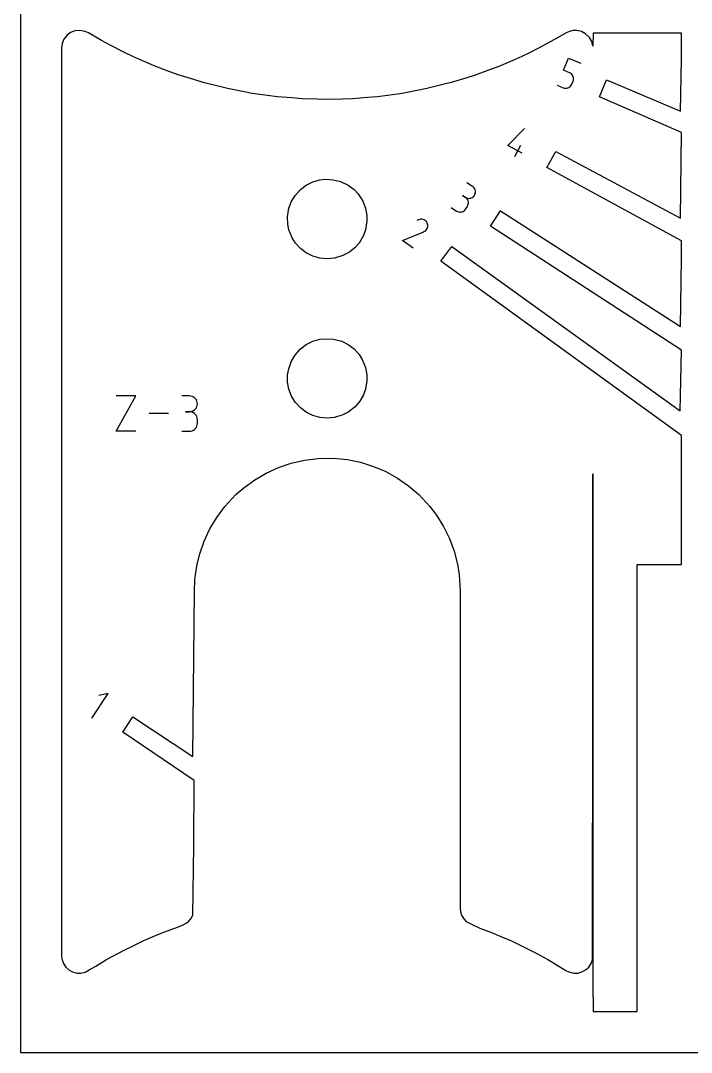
# Model space of a CAD drawing. Extents: x 0 to 300, y 0 to 450.
# Drawn here: x 0 to 109.3, y 0 to 168.3 of the extents above; entities that cross this region are included whole.
import ezdxf

# ---------------------------------------------------------------- set-up
doc = ezdxf.new("R2010")
doc.units = 0

msp = doc.modelspace()

# ---------------------------------------------------------------- linework, layer by layer
at = {"layer": 'annotation', "color": 1}
for p, q in [((88.503276, 160.17995), (89.332276, 162.150159)), ((89.332276, 162.150159), (91.297214, 161.323377)), ((89.485744, 159.766559), (88.503276, 160.17995)), ((89.655517, 159.676563), (89.485744, 159.766559)), ((89.802493, 159.56119), (89.655517, 159.676563)), ((89.925036, 159.424357), (89.802493, 159.56119)), ((89.849469, 157.882655), (90.055406, 158.372086)), ((90.021507, 159.269981), (89.925036, 159.424357)), ((90.090265, 159.101981), (90.021507, 159.269981)), ((90.055406, 158.372086), (90.113882, 158.555408)), ((90.055406, 158.372086), (90.055406, 158.372086)), ((90.129673, 158.924273), (90.090265, 159.101981)), ((90.113882, 158.555408), (90.138092, 158.740777)), ((90.138092, 158.740777), (90.129673, 158.924273)), ((87.470674, 157.725858), (88.453143, 157.312467)), ((88.453143, 157.312467), (88.453143, 157.312467)), ((88.453143, 157.312467), (88.636148, 157.254126)), ((88.636148, 157.254126), (88.821454, 157.229955)), ((88.821454, 157.229955), (89.00509, 157.238349)), ((89.00509, 157.238349), (89.183086, 157.277703)), ((89.183086, 157.277703), (89.35147, 157.346409)), ((89.35147, 157.346409), (89.506271, 157.442863)), ((89.506271, 157.442863), (89.643519, 157.565459)), ((89.643519, 157.565459), (89.759242, 157.712592)), ((89.759242, 157.712592), (89.849469, 157.882655)), ((79.413661, 147.899586), (82.114089, 150.687982)), ((81.763233, 146.641502), (79.413661, 147.899586)), ((80.555229, 146.077884), (81.561525, 147.957223)), ((73.653788, 141.230547), (72.757182, 141.806945)), ((72.500993, 139.437334), (72.052056, 139.72594)), ((72.052056, 139.72594), (72.500993, 139.437334)), ((73.80574, 141.112406), (73.653788, 141.230547)), ((73.930662, 140.973148), (73.80574, 141.112406)), ((73.856682, 139.606788), (73.974811, 139.758809)), ((74.027679, 140.816959), (73.930662, 140.973148)), ((73.974811, 139.758809), (74.063586, 139.928635)), ((73.974811, 139.758809), (73.974811, 139.758809)), ((74.095917, 140.648027), (74.027679, 140.816959)), ((74.063586, 139.928635), (74.11921, 140.106657)), ((74.134501, 140.470541), (74.095917, 140.648027)), ((74.11921, 140.106657), (74.142557, 140.288689)), ((74.142557, 140.288689), (74.134501, 140.470541)), ((72.652945, 139.319194), (72.500993, 139.437334)), ((72.500993, 139.437334), (72.500993, 139.437334)), ((72.500993, 139.437334), (72.671557, 139.348146)), ((72.777866, 139.179935), (72.652945, 139.319194)), ((72.671557, 139.348146), (72.850125, 139.292335)), ((72.874883, 139.023746), (72.777866, 139.179935)), ((72.822015, 137.965596), (72.910791, 138.135422)), ((72.850125, 139.292335), (73.032537, 139.268982)), ((72.943121, 138.854815), (72.874883, 139.023746)), ((72.910791, 138.135422), (72.966415, 138.313445)), ((72.981705, 138.677329), (72.943121, 138.854815)), ((72.966415, 138.313445), (72.989761, 138.495476)), ((72.989761, 138.495476), (72.981705, 138.677329)), ((73.032537, 139.268982), (73.214634, 139.277163)), ((73.214634, 139.277163), (73.392257, 139.315956)), ((73.392257, 139.315956), (73.561246, 139.384439)), ((73.561246, 139.384439), (73.717441, 139.481691)), ((73.717441, 139.481691), (73.856682, 139.606788)), ((70.164613, 137.774115), (71.061219, 137.197718)), ((71.061219, 137.197718), (71.061219, 137.197718)), ((71.061219, 137.197718), (71.231775, 137.108517)), ((71.231775, 137.108517), (71.410314, 137.052662)), ((71.410314, 137.052662), (71.592667, 137.029215)), ((71.592667, 137.029215), (71.774664, 137.03724)), ((71.774664, 137.03724), (71.952138, 137.075801)), ((71.952138, 137.075801), (72.120918, 137.14396)), ((72.120918, 137.14396), (72.276835, 137.240781)), ((72.276835, 137.240781), (72.415722, 137.365326)), ((72.415722, 137.365326), (72.533409, 137.51666)), ((72.533409, 137.51666), (72.822015, 137.965596)), ((72.822015, 137.965596), (72.822015, 137.965596)), ((64.869605, 135.785112), (64.599106, 135.649031)), ((65.051792, 135.848012), (64.869605, 135.785112)), ((65.236777, 135.876824), (65.051792, 135.848012)), ((65.420655, 135.873062), (65.236777, 135.876824)), ((65.599522, 135.838242), (65.420655, 135.873062)), ((65.769473, 135.773876), (65.599522, 135.838242)), ((65.926604, 135.68148), (65.769473, 135.773876)), ((66.06701, 135.562568), (65.926604, 135.68148)), ((66.186787, 135.418654), (66.06701, 135.562568)), ((66.282032, 135.251252), (66.186787, 135.418654)), ((66.34413, 135.069471), (66.282032, 135.251252)), ((66.282032, 135.251252), (66.282032, 135.251252)), ((66.333234, 134.521838), (66.368285, 134.700764)), ((66.372399, 134.884642), (66.34413, 135.069471)), ((66.368285, 134.700764), (66.372399, 134.884642)), ((62.26033, 132.406735), (65.712055, 133.828853)), ((65.712055, 133.828853), (65.715669, 133.829841)), ((65.712055, 133.828853), (65.712055, 133.828853)), ((65.715669, 133.829841), (65.719219, 133.830906)), ((65.719219, 133.830906), (65.722731, 133.832059)), ((65.722731, 133.832059), (65.726233, 133.833312)), ((65.726233, 133.833312), (65.72975, 133.834675)), ((65.72975, 133.834675), (65.73331, 133.83616)), ((65.73331, 133.83616), (65.736938, 133.837779)), ((65.736938, 133.837779), (65.740662, 133.839543)), ((65.740662, 133.839543), (65.744508, 133.841464)), ((65.744508, 133.841464), (65.912564, 133.935639)), ((65.744508, 133.841464), (65.744508, 133.841464)), ((65.912564, 133.935639), (66.05691, 134.054763)), ((66.05691, 134.054763), (66.1761, 134.194838)), ((66.1761, 134.194838), (66.26869, 134.351862)), ((66.26869, 134.351862), (66.333234, 134.521838)), ((63.990199, 131.160902), (62.26033, 132.406735)), ((15.588428, 101.288956), (18.786982, 107.049531)), ((18.786982, 107.049531), (15.588428, 107.049531)), ((27.536403, 107.042848), (26.257198, 107.042848)), ((27.766471, 107.022197), (27.536403, 107.042848)), ((27.982957, 106.962686), (27.766471, 107.022197)), ((28.18226, 106.867974), (27.982957, 106.962686)), ((28.36078, 106.741721), (28.18226, 106.867974)), ((28.514916, 106.587587), (28.36078, 106.741721)), ((28.641068, 106.409233), (28.514916, 106.587587)), ((28.735634, 106.210319), (28.641068, 106.409233)), ((28.795014, 105.994504), (28.735634, 106.210319)), ((27.536403, 104.484439), (26.895897, 104.484439)), ((26.895897, 104.484439), (27.536403, 104.484439)), ((27.536403, 104.484439), (27.766471, 104.505094)), ((27.766471, 104.463788), (27.536403, 104.484439)), ((27.536403, 104.484439), (27.536403, 104.484439)), ((27.766471, 104.505094), (27.982957, 104.56464)), ((27.982957, 104.404277), (27.766471, 104.463788)), ((27.982957, 104.56464), (28.18226, 104.659447)), ((28.18226, 104.309564), (27.982957, 104.404277)), ((28.18226, 104.659447), (28.36078, 104.785883)), ((28.36078, 104.785883), (28.514916, 104.940319)), ((28.514916, 104.940319), (28.641068, 105.119124)), ((28.641068, 105.119124), (28.735634, 105.318668)), ((28.735634, 105.318668), (28.795014, 105.53532)), ((28.815607, 105.76545), (28.795014, 105.994504)), ((28.795014, 105.53532), (28.815607, 105.76545)), ((28.815607, 105.76545), (28.815607, 105.76545)), ((24.097524, 104.169243), (20.94774, 104.169243)), ((28.36078, 104.183311), (28.18226, 104.309564)), ((28.514916, 104.029178), (28.36078, 104.183311)), ((28.641068, 103.850824), (28.514916, 104.029178)), ((28.735634, 103.651909), (28.641068, 103.850824)), ((28.795014, 103.436095), (28.735634, 103.651909)), ((28.815607, 103.20704), (28.795014, 103.436095)), ((28.815607, 102.566535), (28.815607, 103.20704)), ((28.815607, 103.20704), (28.815607, 103.20704)), ((18.786982, 101.288956), (15.588428, 101.288956)), ((26.257198, 101.289136), (27.536403, 101.289136)), ((27.536403, 101.289136), (27.766471, 101.309775)), ((27.536403, 101.289136), (27.536403, 101.289136)), ((27.766471, 101.309775), (27.982957, 101.369257)), ((27.982957, 101.369257), (28.18226, 101.46393)), ((28.18226, 101.46393), (28.36078, 101.590145)), ((28.36078, 101.590145), (28.514916, 101.744248)), ((28.514916, 101.744248), (28.641068, 101.922591)), ((28.641068, 101.922591), (28.735634, 102.12152)), ((28.735634, 102.12152), (28.795014, 102.337385)), ((28.795014, 102.337385), (28.815607, 102.566535)), ((11.591667, 54.519863), (14.249185, 58.517062)), ((14.249185, 58.517062), (12.769589, 58.218983))]:
    msp.add_line(p, q, dxfattribs=at)
at = {"layer": 'boundary', "color": 5}
for p, q in [((8.84376, 166.578759), (8.137257, 166.295625)), ((9.599163, 166.667489), (8.84376, 166.578759)), ((10.497007, 166.492458), (9.599163, 166.667489)), ((90.060466, 166.621094), (89.486178, 166.496875)), ((90.68837, 166.630518), (90.060466, 166.621094)), ((91.42341, 166.460786), (90.68837, 166.630518)), ((7.062004, 165.236929), (6.768186, 164.535785)), ((7.52926, 165.837747), (7.062004, 165.236929)), ((8.137257, 166.295625), (7.52926, 165.837747)), ((11.049523, 166.25136), (10.497007, 166.492458)), ((13.199112, 165.030312), (11.049523, 166.25136)), ((14.607456, 164.230317), (13.199112, 165.030312)), ((87.51492, 165.45133), (85.365334, 164.230272)), ((88.923269, 166.251341), (87.51492, 165.45133)), ((89.486178, 166.496875), (88.923269, 166.251341)), ((92.088867, 166.104837), (91.42341, 166.460786)), ((92.716095, 165.487267), (92.088867, 166.104837)), ((93.082361, 164.827239), (92.716095, 165.487267)), ((93.305332, 166.225471), (93.293248, 164.111063)), ((99.157714, 166.225442), (93.305332, 166.225471)), ((107.744924, 166.225399), (99.157714, 166.225442)), ((107.744919, 163.813682), (107.744924, 166.225399)), ((6.768186, 164.535785), (6.6675, 163.779911)), ((6.6675, 163.779911), (6.667513, 105.200887)), ((16.820226, 163.127885), (14.607456, 164.230317)), ((85.365334, 164.230272), (83.152567, 163.127819)), ((93.293248, 164.111063), (93.082361, 164.827239)), ((107.744915, 161.893516), (107.744919, 163.813682)), ((18.269968, 162.405604), (16.820226, 163.127885)), ((19.756824, 161.763107), (18.269968, 162.405604)), ((22.026252, 160.782444), (19.756824, 161.763107)), ((80.215965, 161.763066), (77.946543, 160.782466)), ((81.702823, 162.405528), (80.215965, 161.763066)), ((83.152567, 163.127819), (81.702823, 162.405528)), ((107.548488, 153.508944), (107.744915, 161.893516)), ((24.345617, 159.926695), (22.026252, 160.782444)), ((25.865201, 159.366031), (24.345617, 159.926695)), ((76.426963, 160.221803), (74.107606, 159.366055)), ((77.946543, 160.782466), (76.426963, 160.221803)), ((28.227641, 158.637607), (25.865201, 159.366031)), ((29.775447, 158.160366), (28.227641, 158.637607)), ((32.173989, 157.561427), (29.775447, 158.160366)), ((70.197337, 158.160363), (68.625879, 157.767955)), ((72.559792, 158.888802), (70.197337, 158.160363)), ((74.107606, 159.366055), (72.559792, 158.888802)), ((94.333124, 155.814788), (95.496625, 158.579976)), ((95.496625, 158.579976), (107.548488, 153.508944)), ((33.745448, 157.169017), (32.173989, 157.561427)), ((36.172998, 156.701322), (33.745448, 157.169017)), ((37.763462, 156.394903), (36.172998, 156.701322)), ((64.636871, 156.862599), (62.20932, 156.394903)), ((66.227335, 157.169017), (64.636871, 156.862599)), ((68.625879, 157.767955), (66.227335, 157.169017)), ((40.212841, 156.059851), (37.763462, 156.394903)), ((41.817607, 155.840332), (40.212841, 156.059851)), ((44.281578, 155.6389), (41.817607, 155.840332)), ((45.895903, 155.50693), (44.281578, 155.6389)), ((48.36724, 155.439723), (45.895903, 155.50693)), ((49.986391, 155.395691), (48.36724, 155.439723)), ((52.457729, 155.462898), (49.986391, 155.395691)), ((54.076879, 155.50693), (52.457729, 155.462898)), ((56.540851, 155.708361), (54.076879, 155.50693)), ((58.155177, 155.840332), (56.540851, 155.708361)), ((60.604554, 156.175384), (58.155177, 155.840332)), ((62.20932, 156.394903), (60.604554, 156.175384)), ((107.744925, 150.0088), (94.333124, 155.814788)), ((107.541894, 136.051702), (107.744925, 150.0088)), ((85.799555, 144.290695), (87.215681, 146.935423)), ((87.215681, 146.935423), (107.541894, 136.051702)), ((107.74494, 132.369835), (85.799555, 144.290695)), ((76.595381, 134.709746), (78.21767, 137.233271)), ((78.21767, 137.233271), (107.53766, 118.384445)), ((107.744954, 114.506422), (76.595381, 134.709746)), ((68.52051, 129.007378), (70.273727, 131.441762)), ((70.273727, 131.441762), (107.535581, 104.606172)), ((107.744943, 129.404458), (107.74494, 132.369835)), ((107.744964, 100.573492), (68.52051, 129.007378)), ((107.53766, 118.384445), (107.744943, 129.404458)), ((107.535581, 104.606172), (107.744954, 114.506422)), ((6.667513, 105.200887), (6.66753, 15.790648)), ((107.744976, 83.91982), (107.744964, 100.573492)), ((42.044083, 95.386717), (44.12145, 96.086949)), ((44.12145, 96.086949), (46.258994, 96.573423)), ((46.258994, 96.573423), (48.434791, 96.841144)), ((48.434791, 96.841144), (50.626363, 96.887377)), ((50.626363, 96.887377), (51.538131, 96.841137)), ((51.538131, 96.841137), (53.266047, 96.665435)), ((53.266047, 96.665435), (55.415196, 96.223789)), ((55.415196, 96.223789), (57.508644, 95.566978)), ((38.15434, 93.375852), (40.04822, 94.479916)), ((40.04822, 94.479916), (42.044083, 95.386717)), ((57.508644, 95.566978), (59.524897, 94.701747)), ((59.524897, 94.701747), (61.443274, 93.63698)), ((93.280204, 89.580874), (93.286079, 94.354971)), ((93.286079, 94.354971), (93.287013, 74.966558)), ((36.381874, 92.085844), (38.15434, 93.375852)), ((61.443274, 93.63698), (63.244084, 92.38359)), ((33.867207, 89.695518), (35.063932, 90.954446)), ((35.063932, 90.954446), (36.381874, 92.085844)), ((63.244084, 92.38359), (64.908867, 90.954466)), ((64.908867, 90.954466), (66.105592, 89.695529)), ((33.27245, 89.002781), (33.867207, 89.695518)), ((66.105592, 89.695529), (66.70033, 89.00278)), ((93.251983, 52.070751), (93.280204, 89.580874)), ((31.967442, 87.241325), (33.27245, 89.002781)), ((66.70033, 89.00278), (67.763547, 87.629235)), ((67.763547, 87.629235), (68.924143, 85.767264)), ((30.847336, 85.356883), (31.967442, 87.241325)), ((29.923623, 83.36879), (30.847336, 85.356883)), ((68.924143, 85.767264), (69.890407, 83.797433)), ((29.205785, 81.297453), (29.923623, 83.36879)), ((69.890407, 83.797433), (70.652429, 81.739957)), ((107.744951, 81.231418), (107.744976, 83.91982)), ((28.770396, 79.615938), (29.205785, 81.297453)), ((70.652429, 81.739957), (71.202389, 79.615938)), ((107.744929, 79.587642), (107.744951, 81.231418)), ((28.507353, 77.898983), (28.770396, 79.615938)), ((71.202389, 79.615938), (71.465428, 77.898982)), ((100.525095, 79.587623), (104.818711, 79.587634)), ((100.525127, 53.563089), (100.525095, 79.587623)), ((104.818711, 79.587634), (107.744929, 79.587642)), ((28.414936, 76.990597), (28.507353, 77.898983)), ((71.465428, 77.898982), (71.557843, 76.990597)), ((28.326954, 75.255738), (28.414936, 76.990597)), ((71.557843, 76.990597), (71.64583, 75.255738)), ((28.073808, 48.245074), (28.326954, 75.255738)), ((71.64583, 75.255738), (71.645853, 43.974255)), ((93.287013, 74.966558), (93.288652, 40.801716)), ((16.642512, 52.242591), (18.303461, 54.74084)), ((18.303461, 54.74084), (28.073808, 48.245074)), ((28.275136, 44.328575), (16.642512, 52.242591)), ((100.525169, 10.999666), (100.525127, 53.563089)), ((93.241425, 22.901079), (93.251983, 52.070751)), ((28.257338, 33.706117), (28.275136, 44.328575)), ((71.645853, 43.974255), (71.645868, 23.479433)), ((93.288652, 40.801716), (93.288967, 35.086619)), ((28.088179, 22.38432), (28.257338, 33.706117)), ((93.288967, 35.086619), (93.289748, 23.007451)), ((27.739193, 21.768562), (28.088179, 22.38432)), ((71.645868, 23.479433), (71.71544, 22.919307)), ((71.71544, 22.919307), (71.884594, 22.384302)), ((71.884594, 22.384302), (72.233586, 21.768572)), ((93.224165, 15.110715), (93.241425, 22.901079)), ((93.289748, 23.007451), (93.290026, 15.529664)), ((23.196226, 19.562351), (25.121761, 20.279769)), ((25.121761, 20.279769), (26.383324, 20.74981)), ((26.383324, 20.74981), (26.890139, 20.999024)), ((26.890139, 20.999024), (27.340478, 21.334056)), ((27.340478, 21.334056), (27.739193, 21.768562)), ((72.233586, 21.768572), (72.632395, 21.334002)), ((72.632395, 21.334002), (73.693652, 20.772403)), ((73.693652, 20.772403), (74.851052, 20.279815)), ((74.851052, 20.279815), (76.776639, 19.562436)), ((20.068327, 18.226436), (21.958106, 19.033559)), ((21.958106, 19.033559), (23.196226, 19.562351)), ((76.776639, 19.562436), (78.666355, 18.755277)), ((78.666355, 18.755277), (79.904448, 18.226447)), ((17.007006, 16.744476), (18.218776, 17.331089)), ((18.218776, 17.331089), (20.068327, 18.226436)), ((79.904448, 18.226447), (81.753996, 17.331111)), ((81.753996, 17.331111), (82.965768, 16.744512)), ((6.66753, 15.790648), (6.731705, 15.252293)), ((6.731705, 15.252293), (6.987505, 14.468845)), ((14.01885, 15.12009), (15.824196, 16.101491)), ((15.824196, 16.101491), (17.007006, 16.744476)), ((82.965768, 16.744512), (84.148583, 16.101512)), ((84.148583, 16.101512), (85.953933, 15.12009)), ((93.290026, 15.529664), (93.297391, 11.281193)), ((6.987505, 14.468845), (7.370857, 13.901323)), ((7.370857, 13.901323), (7.877077, 13.440021)), ((11.179561, 13.459859), (12.261945, 14.054858)), ((12.261945, 14.054858), (14.01885, 15.12009)), ((85.953933, 15.12009), (87.710838, 14.054858)), ((87.710838, 14.054858), (88.861916, 13.356946)), ((92.095697, 13.440002), (92.60192, 13.901305)), ((92.60192, 13.901305), (92.985274, 14.468838)), ((92.985274, 14.468838), (93.224165, 15.110715)), ((7.877077, 13.440021), (8.477688, 13.11088)), ((8.477688, 13.11088), (9.138909, 12.932445)), ((9.138909, 12.932445), (9.824151, 12.914768)), ((9.824151, 12.914768), (10.494119, 13.059079)), ((10.494119, 13.059079), (11.179561, 13.459859)), ((88.861916, 13.356946), (89.350125, 13.121149)), ((89.350125, 13.121149), (90.148624, 12.914768)), ((90.148624, 12.914768), (90.833856, 12.932445)), ((90.833856, 12.932445), (91.495086, 13.110862)), ((91.495086, 13.110862), (92.095697, 13.440002)), ((93.297391, 11.281193), (93.30527, 6.6675)), ((100.525144, 8.311285), (100.525169, 10.999666)), ((100.525114, 6.667522), (100.525144, 8.311285)), ((93.30527, 6.6675), (97.598893, 6.667522)), ((97.598893, 6.667522), (100.525114, 6.667522))]:
    msp.add_line(p, q, dxfattribs=at)
at = {"layer": 'frame', "color": 5}
for p, q in [((0, 450), (0, 0)), ((0, 0), (300, 0))]:
    msp.add_line(p, q, dxfattribs=at)
at = {"layer": 'hole', "color": 5}
for p, q in [((45.609074, 140.704357), (46.566007, 141.426915)), ((46.566007, 141.426915), (47.639411, 141.961348)), ((47.639411, 141.961348), (48.792746, 142.289429)), ((48.792746, 142.289429), (49.762577, 142.379275)), ((49.762577, 142.379275), (50.956224, 142.310162)), ((50.956224, 142.310162), (52.117113, 142.022863)), ((52.117113, 142.022863), (53.40677, 141.426922)), ((53.40677, 141.426922), (54.363701, 140.704358)), ((44.169918, 138.798811), (44.801212, 139.818256)), ((44.801212, 139.818256), (45.609074, 140.704357)), ((54.363701, 140.704358), (55.020089, 139.984411)), ((55.020089, 139.984411), (55.802862, 138.798812)), ((43.736699, 137.680711), (44.169918, 138.798811)), ((55.802862, 138.798812), (56.236083, 137.680723)), ((43.516294, 136.27722), (43.736699, 137.680711)), ((56.236083, 137.680723), (56.456473, 136.502055)), ((56.456473, 136.502055), (56.456523, 135.5278)), ((43.557545, 135.081964), (43.516294, 136.27722)), ((43.736513, 134.124278), (43.557545, 135.081964)), ((56.456523, 135.5278), (56.236265, 134.124287)), ((44.287967, 132.814985), (43.736513, 134.124278)), ((55.884373, 133.215798), (55.171979, 131.986632)), ((56.236265, 134.124287), (55.884373, 133.215798)), ((44.800802, 131.986626), (44.287967, 132.814985)), ((45.608577, 131.100444), (44.800802, 131.986626)), ((54.515664, 131.266608), (53.586762, 130.513287)), ((55.171979, 131.986632), (54.515664, 131.266608)), ((46.565436, 130.37778), (45.608577, 131.100444)), ((47.638786, 129.843244), (46.565436, 130.37778)), ((48.792085, 129.515036), (47.638786, 129.843244)), ((52.53525, 129.943476), (51.1807, 129.515036)), ((53.586762, 130.513287), (52.53525, 129.943476)), ((49.986395, 129.404338), (48.792085, 129.515036)), ((51.1807, 129.515036), (49.986395, 129.404338)), ((47.639411, 115.970005), (48.792746, 116.298098)), ((48.792746, 116.298098), (49.762577, 116.387939)), ((49.762577, 116.387939), (50.956224, 116.31883)), ((50.956224, 116.31883), (52.333361, 115.970011)), ((44.682846, 113.635782), (45.609074, 114.713021)), ((45.609074, 114.713021), (46.566007, 115.435587)), ((46.566007, 115.435587), (47.639411, 115.970005)), ((52.333361, 115.970011), (53.40677, 115.43559)), ((53.40677, 115.43559), (54.363701, 114.713027)), ((54.363701, 114.713027), (55.171564, 113.826934)), ((44.08869, 112.597839), (44.682846, 113.635782)), ((55.171564, 113.826934), (55.684491, 112.99863)), ((55.684491, 112.99863), (56.236079, 111.689392)), ((43.516304, 110.510721), (43.695375, 111.468383)), ((43.695375, 111.468383), (44.08869, 112.597839)), ((56.236079, 111.689392), (56.456473, 110.510726)), ((43.516245, 109.311633), (43.516304, 110.510721)), ((56.456523, 109.53647), (56.236269, 108.132963)), ((56.456473, 110.510726), (56.456523, 109.53647)), ((43.736513, 108.132952), (43.516245, 109.311633)), ((44.16962, 107.014813), (43.736513, 108.132952)), ((56.236269, 108.132963), (55.884373, 107.224465)), ((44.800802, 105.995292), (44.16962, 107.014813)), ((55.290326, 106.186457), (54.515664, 105.275278)), ((55.884373, 107.224465), (55.290326, 106.186457)), ((45.608576, 105.109114), (44.800802, 105.995292)), ((46.565437, 104.386449), (45.608576, 105.109114)), ((47.437534, 103.952136), (46.565437, 104.386449)), ((53.407352, 104.386454), (52.53525, 103.952141)), ((54.515664, 105.275278), (53.407352, 104.386454)), ((47.638786, 103.85191), (47.437534, 103.952136)), ((48.792085, 103.523708), (47.638786, 103.85191)), ((49.986395, 103.413011), (48.792085, 103.523708)), ((51.1807, 103.523708), (49.986395, 103.413011)), ((52.53525, 103.952141), (51.1807, 103.523708))]:
    msp.add_line(p, q, dxfattribs=at)

doc.saveas('drawing.dxf')
